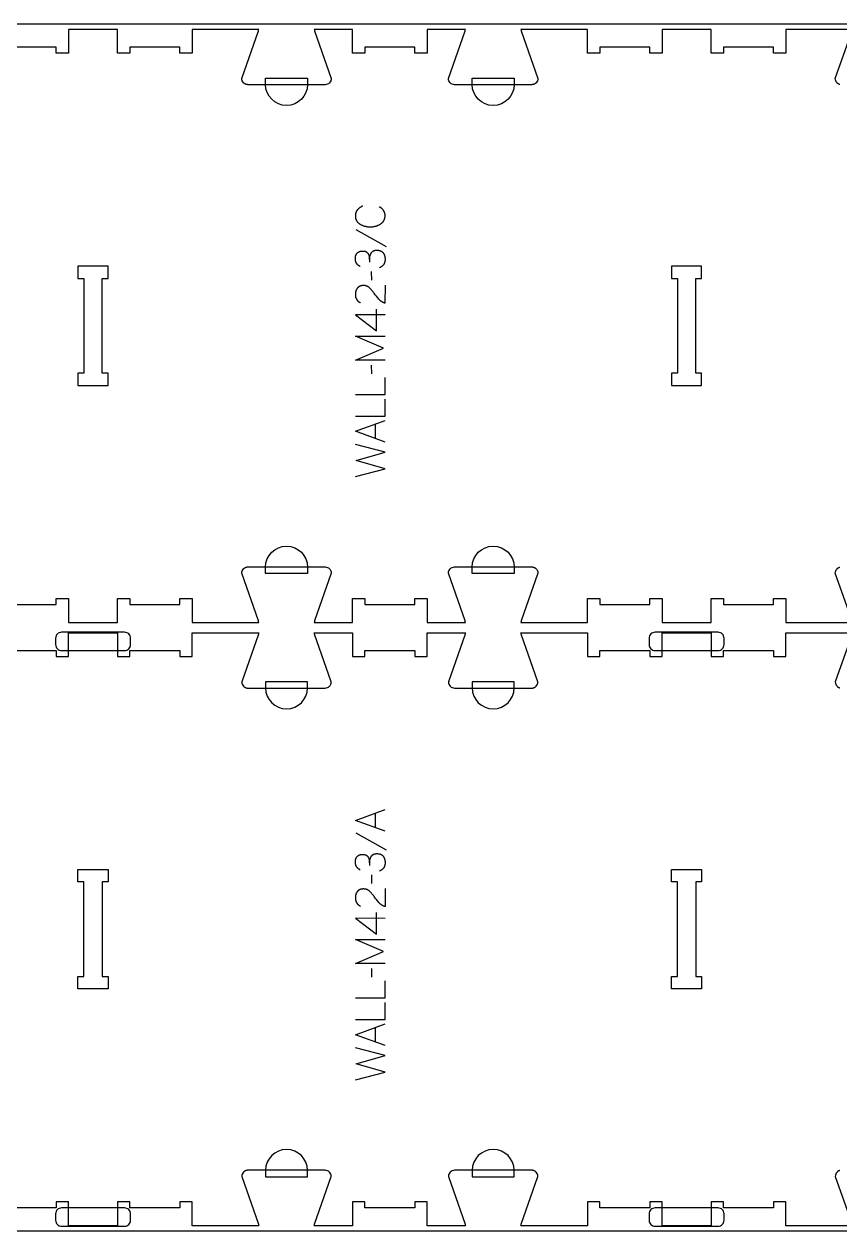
# Model space of a CAD drawing. Extents: x -13885 to -10701, y -27186 to -19593.
# Drawn here: x -12351 to -11526, y -21517 to -20297 of the extents above; entities that cross this region are included whole.
import ezdxf

# ---------------------------------------------------------------- set-up
doc = ezdxf.new("R2010")
doc.units = 0
for name, color, linetype in [('0_SHEET_SPRUCEPLY_2440X122', 1, 'CONTINUOUS'), ('1_ANYTOOL_1MMDEEP_LABELS_S', 2, 'CONTINUOUS'), ('3_ANYTOOL_CUTTHROUGH_INSID', 4, 'CONTINUOUS'), ('4_ANYTOOL_CUTTHROUGH_OUTSI', 5, 'CONTINUOUS'), ('5_ANYTOOL_HALF_MILL_9MM_IN', 3, 'CONTINUOUS')]:
    doc.layers.add(name, color=color, linetype=linetype)

msp = doc.modelspace()

# ---------------------------------------------------------------- linework, layer by layer
at = {"layer": '0_SHEET_SPRUCEPLY_2440X122'}
msp.add_lwpolyline([(-13513.1, -20296.7), (-13513.1, -21516.7), (-11073.1, -21516.7), (-11073.1, -20296.7)], close=True, dxfattribs=at)
at = {"layer": '1_ANYTOOL_1MMDEEP_LABELS_S'}
for points in [[(-12008.4, -20480.7), (-12008.8, -20480.8), (-12009.2, -20481), (-12009.6, -20481.2), (-12009.9, -20481.4), (-12010.3, -20481.6), (-12010.7, -20481.8), (-12011, -20482), (-12011.3, -20482.2), (-12011.7, -20482.5), (-12012, -20482.7), (-12012.3, -20483), (-12012.6, -20483.3), (-12012.9, -20483.5), (-12013.2, -20483.8), (-12013.5, -20484.1), (-12013.8, -20484.4), (-12013.9, -20484.6), (-12014, -20484.8), (-12014.1, -20484.9), (-12014.2, -20485.1), (-12014.4, -20485.2), (-12014.5, -20485.4), (-12014.6, -20485.6), (-12014.7, -20485.8), (-12014.8, -20485.9), (-12014.9, -20486.1), (-12015, -20486.3), (-12015, -20486.5), (-12015.1, -20486.7), (-12015.2, -20486.8), (-12015.3, -20487), (-12015.3, -20487.2), (-12015.4, -20487.4), (-12015.5, -20487.6), (-12015.5, -20487.8), (-12015.6, -20488), (-12015.6, -20488.2), (-12015.7, -20488.4), (-12015.7, -20488.6), (-12015.7, -20488.8), (-12015.8, -20489), (-12015.8, -20489.2), (-12015.8, -20489.4), (-12015.8, -20489.7), (-12015.9, -20489.9), (-12015.9, -20490.1), (-12015.9, -20490.3), (-12015.9, -20490.5), (-12015.9, -20490.9), (-12015.9, -20491.2), (-12015.8, -20491.6), (-12015.8, -20491.9), (-12015.8, -20492.2), (-12015.7, -20492.5), (-12015.6, -20492.8), (-12015.6, -20493.1), (-12015.5, -20493.4), (-12015.4, -20493.7), (-12015.3, -20494), (-12015.2, -20494.3), (-12015.1, -20494.6), (-12015, -20494.7), (-12015, -20494.9), (-12014.9, -20495), (-12014.8, -20495.1), (-12014.8, -20495.3), (-12014.7, -20495.4), (-12014.6, -20495.5), (-12014.5, -20495.6), (-12014.5, -20495.8), (-12014.4, -20495.9), (-12014.3, -20496), (-12014.2, -20496.1), (-12014.1, -20496.3), (-12014, -20496.4), (-12013.9, -20496.6), (-12013.7, -20496.9), (-12013.4, -20497.1), (-12013.2, -20497.3), (-12013, -20497.5), (-12012.8, -20497.7), (-12012.5, -20497.9), (-12012.3, -20498.1), (-12012, -20498.3), (-12011.7, -20498.5), (-12011.5, -20498.7), (-12011.2, -20498.9), (-12010.6, -20499.2), (-12010, -20499.5), (-12009.4, -20499.8), (-12008.8, -20500.1), (-12008.2, -20500.4), (-12007.5, -20500.6), (-12006.9, -20500.8), (-12006.3, -20501), (-12005.6, -20501.1), (-12005, -20501.3), (-12004.3, -20501.4), (-12003.6, -20501.5), (-12002.9, -20501.6), (-12002.3, -20501.6), (-12001.6, -20501.7), (-12000.9, -20501.7), (-12000.2, -20501.7), (-11999.5, -20501.6), (-11998.8, -20501.6), (-11998.1, -20501.5), (-11997.5, -20501.4), (-11996.8, -20501.3), (-11996.1, -20501.1), (-11995.8, -20501.1), (-11995.5, -20501), (-11995.2, -20500.9), (-11994.8, -20500.8), (-11994.5, -20500.7), (-11994.2, -20500.6), (-11993.9, -20500.5), (-11993.6, -20500.3), (-11993, -20500.1), (-11992.4, -20499.8), (-11991.8, -20499.5), (-11991.2, -20499.2), (-11990.6, -20498.8), (-11990.3, -20498.7), (-11990, -20498.5), (-11989.7, -20498.3), (-11989.5, -20498.1), (-11989.2, -20497.9), (-11989, -20497.7), (-11988.7, -20497.4), (-11988.5, -20497.2), (-11988.3, -20497), (-11988.1, -20496.8), (-11987.9, -20496.5), (-11987.8, -20496.4), (-11987.7, -20496.3), (-11987.6, -20496.2), (-11987.5, -20496), (-11987.4, -20495.9), (-11987.4, -20495.8), (-11987.3, -20495.7), (-11987.2, -20495.5), (-11987.1, -20495.4), (-11987, -20495.3), (-11987, -20495.1), (-11986.9, -20495), (-11986.8, -20494.7), (-11986.6, -20494.4), (-11986.5, -20494.1), (-11986.4, -20493.8), (-11986.3, -20493.5), (-11986.2, -20493.2), (-11986.2, -20492.9), (-11986.1, -20492.6), (-11986, -20492.3), (-11986, -20491.9), (-11985.9, -20491.6), (-11985.9, -20491.3), (-11985.9, -20490.9), (-11985.9, -20490.6), (-11985.9, -20490.2), (-11985.9, -20489.8), (-11985.9, -20489.4), (-11985.9, -20489.3), (-11985.9, -20489.1), (-11986, -20488.9), (-11986, -20488.7), (-11986, -20488.5), (-11986, -20488.4), (-11986.1, -20488.2), (-11986.1, -20488), (-11986.1, -20487.8), (-11986.2, -20487.7), (-11986.2, -20487.5), (-11986.3, -20487.4), (-11986.3, -20487.2), (-11986.4, -20487), (-11986.4, -20486.9), (-11986.5, -20486.7), (-11986.6, -20486.6), (-11986.6, -20486.4), (-11986.7, -20486.3), (-11986.8, -20486.1), (-11986.9, -20486), (-11986.9, -20485.8), (-11987, -20485.7), (-11987.1, -20485.5), (-11987.2, -20485.4), (-11987.3, -20485.2), (-11987.4, -20485.1), (-11987.5, -20485), (-11987.7, -20484.7), (-11987.9, -20484.4), (-11988.1, -20484.2), (-11988.4, -20483.9), (-11988.6, -20483.7), (-11988.9, -20483.5), (-11989.1, -20483.2), (-11989.4, -20483), (-11989.6, -20482.8), (-11989.9, -20482.6), (-11990.2, -20482.3), (-11990.5, -20482.1), (-11990.8, -20481.9), (-11991.1, -20481.7), (-11991.4, -20481.6), (-11991.7, -20481.4)], [(-12015.4, -20504.3), (-11984.6, -20521.5)], [(-12010.9, -20541.8), (-12011.2, -20541.7), (-12011.5, -20541.5), (-12011.8, -20541.3), (-12012.1, -20541.2), (-12012.4, -20541), (-12012.6, -20540.8), (-12012.9, -20540.6), (-12013, -20540.5), (-12013.1, -20540.4), (-12013.2, -20540.3), (-12013.3, -20540.2), (-12013.4, -20540.1), (-12013.5, -20540), (-12013.6, -20539.9), (-12013.8, -20539.8), (-12013.9, -20539.6), (-12013.9, -20539.5), (-12014, -20539.4), (-12014.1, -20539.3), (-12014.2, -20539.2), (-12014.3, -20539.1), (-12014.4, -20538.9), (-12014.5, -20538.8), (-12014.6, -20538.7), (-12014.6, -20538.6), (-12014.7, -20538.4), (-12014.8, -20538.3), (-12014.9, -20538.2), (-12014.9, -20538), (-12015, -20537.9), (-12015.1, -20537.8), (-12015.1, -20537.6), (-12015.2, -20537.5), (-12015.2, -20537.3), (-12015.3, -20537.2), (-12015.3, -20537.1), (-12015.4, -20536.9), (-12015.4, -20536.8), (-12015.5, -20536.6), (-12015.6, -20536.3), (-12015.6, -20536), (-12015.7, -20535.7), (-12015.8, -20535.4), (-12015.8, -20535), (-12015.8, -20534.7), (-12015.9, -20534.4), (-12015.9, -20534), (-12015.9, -20533.7), (-12015.9, -20533.4), (-12015.9, -20533.2), (-12015.9, -20533), (-12015.8, -20532.8), (-12015.8, -20532.6), (-12015.8, -20532.4), (-12015.8, -20532.2), (-12015.8, -20532), (-12015.7, -20531.9), (-12015.7, -20531.7), (-12015.7, -20531.5), (-12015.6, -20531.3), (-12015.6, -20531.1), (-12015.5, -20530.9), (-12015.5, -20530.8), (-12015.4, -20530.6), (-12015.3, -20530.4), (-12015.3, -20530.2), (-12015.2, -20530.1), (-12015.1, -20529.9), (-12015.1, -20529.8), (-12015, -20529.6), (-12014.9, -20529.4), (-12014.8, -20529.3), (-12014.7, -20529.1), (-12014.6, -20529), (-12014.5, -20528.8), (-12014.4, -20528.7), (-12014.3, -20528.6), (-12014.2, -20528.4), (-12014.1, -20528.3), (-12014, -20528.2), (-12013.9, -20528), (-12013.7, -20527.9), (-12013.6, -20527.8), (-12013.5, -20527.7), (-12013.4, -20527.5), (-12013.2, -20527.4), (-12013.1, -20527.3), (-12012.9, -20527.2), (-12012.8, -20527.1), (-12012.7, -20527), (-12012.5, -20526.9), (-12012.4, -20526.9), (-12012.2, -20526.8), (-12012, -20526.7), (-12011.9, -20526.6), (-12011.7, -20526.6), (-12011.5, -20526.5), (-12011.4, -20526.4), (-12011.2, -20526.4), (-12011, -20526.3), (-12010.8, -20526.3), (-12010.6, -20526.3), (-12010.5, -20526.2), (-12010.3, -20526.2), (-12010.1, -20526.2), (-12009.9, -20526.1), (-12009.7, -20526.1), (-12009.5, -20526.1), (-12009.3, -20526.1), (-12009.1, -20526.1), (-12008.8, -20526.1), (-12008.3, -20526.1), (-12008, -20526.1), (-12007.6, -20526.1), (-12007.3, -20526.1), (-12007, -20526.2), (-12006.9, -20526.2), (-12006.7, -20526.2), (-12006.6, -20526.3), (-12006.4, -20526.3), (-12006.3, -20526.3), (-12006.2, -20526.4), (-12006, -20526.4), (-12005.9, -20526.4), (-12005.8, -20526.5), (-12005.7, -20526.5), (-12005.5, -20526.6), (-12005.4, -20526.6), (-12005.3, -20526.7), (-12005.2, -20526.7), (-12005.1, -20526.8), (-12005, -20526.8), (-12004.9, -20526.9), (-12004.8, -20527), (-12004.7, -20527), (-12004.6, -20527.1), (-12004.5, -20527.2), (-12004.4, -20527.2), (-12004.2, -20527.4), (-12004, -20527.5), (-12003.9, -20527.7), (-12003.7, -20527.8), (-12003.6, -20527.9), (-12003.6, -20528), (-12003.5, -20528.1), (-12003.4, -20528.2), (-12003.3, -20528.3), (-12003.3, -20528.3), (-12003.2, -20528.4), (-12003.1, -20528.5), (-12003.1, -20528.6), (-12003, -20528.7), (-12003, -20528.8), (-12002.9, -20528.9), (-12002.8, -20529), (-12002.8, -20529.1), (-12002.7, -20529.2), (-12002.7, -20529.3), (-12002.6, -20529.4), (-12002.6, -20529.5), (-12002.5, -20529.6), (-12002.5, -20529.7), (-12002.5, -20529.8), (-12002.4, -20529.9), (-12002.3, -20530.1), (-12002.3, -20530.3), (-12002.2, -20530.5), (-12002.1, -20530.8), (-12002.1, -20531), (-12002, -20531.2), (-12002, -20531.4), (-12001.9, -20531.7), (-12001.9, -20531.9), (-12001.8, -20532.1), (-12001.8, -20532.4), (-12001.8, -20532.6), (-12001.7, -20532.8), (-12001.7, -20533.1), (-12001.7, -20533.3), (-12001.7, -20533.6), (-12001.7, -20533.8), (-12001.6, -20537.5)], [(-12001.6, -20534.7), (-12001.6, -20534.3), (-12001.6, -20533.9), (-12001.5, -20533.4), (-12001.5, -20533), (-12001.4, -20532.6), (-12001.3, -20532.2), (-12001.2, -20531.8), (-12001.1, -20531.4), (-12001, -20531), (-12000.9, -20530.6), (-12000.8, -20530.2), (-12000.6, -20529.8), (-12000.4, -20529.4), (-12000.3, -20529), (-12000.1, -20528.6), (-11999.9, -20528.3), (-11999.8, -20528.1), (-11999.7, -20527.9), (-11999.6, -20527.8), (-11999.6, -20527.7), (-11999.5, -20527.6), (-11999.5, -20527.6), (-11999.4, -20527.5), (-11999.4, -20527.4), (-11999.3, -20527.3), (-11999.2, -20527.3), (-11999.2, -20527.2), (-11999.1, -20527.1), (-11999, -20527), (-11999, -20527), (-11998.9, -20526.9), (-11998.8, -20526.8), (-11998.8, -20526.8), (-11998.7, -20526.7), (-11998.6, -20526.6), (-11998.5, -20526.6), (-11998.5, -20526.5), (-11998.4, -20526.5), (-11998.3, -20526.4), (-11998.2, -20526.3), (-11998.2, -20526.3), (-11998.1, -20526.2), (-11998, -20526.2), (-11997.9, -20526.1), (-11997.8, -20526.1), (-11997.7, -20526), (-11997.6, -20526), (-11997.6, -20526), (-11997.5, -20525.9), (-11997.4, -20525.9), (-11997.3, -20525.8), (-11997.2, -20525.8), (-11997, -20525.7), (-11996.8, -20525.7), (-11996.6, -20525.6), (-11996.4, -20525.5), (-11996.2, -20525.5), (-11996, -20525.4), (-11995.7, -20525.4), (-11995.5, -20525.4), (-11995.3, -20525.3), (-11995.1, -20525.3), (-11994.8, -20525.3), (-11994.6, -20525.3), (-11994.3, -20525.3), (-11994, -20525.3), (-11993.8, -20525.3), (-11993.5, -20525.3), (-11993.2, -20525.3), (-11993, -20525.4), (-11992.7, -20525.4), (-11992.5, -20525.4), (-11992.2, -20525.5), (-11992, -20525.5), (-11991.8, -20525.5), (-11991.5, -20525.6), (-11991.3, -20525.7), (-11991.1, -20525.7), (-11990.9, -20525.8), (-11990.7, -20525.8), (-11990.4, -20525.9), (-11990.2, -20526), (-11990.1, -20526.1), (-11989.9, -20526.2), (-11989.7, -20526.3), (-11989.5, -20526.4), (-11989.3, -20526.5), (-11989.2, -20526.6), (-11989, -20526.7), (-11988.8, -20526.8), (-11988.7, -20526.9), (-11988.5, -20527.1), (-11988.4, -20527.1), (-11988.4, -20527.2), (-11988.3, -20527.3), (-11988.2, -20527.3), (-11988.2, -20527.4), (-11988.1, -20527.5), (-11988, -20527.6), (-11988, -20527.6), (-11987.8, -20527.8), (-11987.7, -20527.9), (-11987.6, -20528.1), (-11987.5, -20528.3), (-11987.4, -20528.4), (-11987.3, -20528.6), (-11987.2, -20528.8), (-11987.1, -20529), (-11987, -20529.1), (-11986.9, -20529.3), (-11986.8, -20529.5), (-11986.7, -20529.7), (-11986.6, -20529.9), (-11986.6, -20530.1), (-11986.5, -20530.3), (-11986.4, -20530.5), (-11986.4, -20530.7), (-11986.3, -20530.9), (-11986.3, -20531.2), (-11986.2, -20531.4), (-11986.2, -20531.6), (-11986.1, -20531.8), (-11986.1, -20532.1), (-11986, -20532.3), (-11986, -20532.5), (-11985.9, -20533), (-11985.9, -20533.5), (-11985.9, -20534), (-11985.9, -20534.6), (-11985.9, -20534.9), (-11985.9, -20535.3), (-11985.9, -20535.7), (-11986, -20536), (-11986, -20536.4), (-11986, -20536.6), (-11986.1, -20536.7), (-11986.1, -20536.9), (-11986.1, -20537.1), (-11986.2, -20537.2), (-11986.2, -20537.4), (-11986.3, -20537.6), (-11986.3, -20537.7), (-11986.4, -20537.9), (-11986.4, -20538), (-11986.5, -20538.2), (-11986.5, -20538.3), (-11986.6, -20538.5), (-11986.7, -20538.6), (-11986.7, -20538.8), (-11986.8, -20538.9), (-11986.9, -20539.1), (-11987, -20539.2), (-11987, -20539.3), (-11987.1, -20539.5), (-11987.2, -20539.6), (-11987.3, -20539.7), (-11987.4, -20539.9), (-11987.5, -20540), (-11987.6, -20540.1), (-11987.7, -20540.3), (-11987.8, -20540.4), (-11987.9, -20540.5), (-11988, -20540.6), (-11988.1, -20540.7), (-11988.2, -20540.8), (-11988.3, -20541), (-11988.4, -20541.1), (-11988.6, -20541.2), (-11988.7, -20541.3), (-11988.8, -20541.4), (-11988.9, -20541.5), (-11989.1, -20541.6), (-11989.2, -20541.7), (-11989.4, -20541.8), (-11989.5, -20541.9), (-11989.6, -20542), (-11989.8, -20542.1), (-11989.9, -20542.2), (-11990.2, -20542.3), (-11990.6, -20542.5), (-11990.9, -20542.7), (-11991.2, -20542.8), (-11991.6, -20543)], [(-11999.8, -20546.8), (-11999.7, -20555.6)], [(-11985.9, -20560.5), (-11986, -20578.8), (-11986.4, -20578.7), (-11986.6, -20578.6), (-11986.9, -20578.5), (-11987.1, -20578.4), (-11987.3, -20578.3), (-11987.5, -20578.3), (-11987.7, -20578.2), (-11987.9, -20578.1), (-11988.1, -20578), (-11988.3, -20577.8), (-11988.6, -20577.7), (-11988.8, -20577.6), (-11989, -20577.5), (-11989.1, -20577.4), (-11989.3, -20577.3), (-11989.5, -20577.1), (-11989.7, -20577), (-11989.9, -20576.9), (-11990.1, -20576.7), (-11990.3, -20576.6), (-11990.4, -20576.4), (-11990.6, -20576.3), (-11990.8, -20576.1), (-11991, -20576), (-11991.1, -20575.8), (-11991.3, -20575.7), (-11991.5, -20575.5), (-11991.6, -20575.3), (-11991.8, -20575.1), (-11992.1, -20574.8), (-11993.3, -20573.3), (-11994.5, -20571.8), (-11995.7, -20570.3), (-11996.8, -20568.8), (-11997.4, -20568), (-11997.9, -20567.3), (-11998.5, -20566.6), (-11999.1, -20565.9), (-11999.7, -20565.2), (-12000.3, -20564.6), (-12000.9, -20564), (-12001.5, -20563.4), (-12001.7, -20563.2), (-12001.8, -20563.1), (-12002, -20562.9), (-12002.2, -20562.8), (-12002.3, -20562.7), (-12002.5, -20562.6), (-12002.7, -20562.4), (-12002.8, -20562.3), (-12003, -20562.2), (-12003.2, -20562.1), (-12003.4, -20562), (-12003.5, -20561.9), (-12003.7, -20561.8), (-12003.9, -20561.7), (-12004.1, -20561.7), (-12004.3, -20561.6), (-12004.5, -20561.5), (-12004.7, -20561.5), (-12004.9, -20561.4), (-12005.1, -20561.3), (-12005.3, -20561.3), (-12005.5, -20561.2), (-12005.7, -20561.2), (-12005.9, -20561.1), (-12006.1, -20561.1), (-12006.3, -20561.1), (-12006.5, -20561.1), (-12006.8, -20561), (-12007, -20561), (-12007.2, -20561), (-12007.4, -20561), (-12007.6, -20561), (-12007.9, -20561), (-12008.1, -20561), (-12008.4, -20561), (-12008.6, -20561), (-12008.9, -20561.1), (-12009.1, -20561.1), (-12009.3, -20561.1), (-12009.5, -20561.2), (-12009.8, -20561.2), (-12010, -20561.2), (-12010.2, -20561.3), (-12010.4, -20561.4), (-12010.6, -20561.4), (-12010.8, -20561.5), (-12011, -20561.6), (-12011.2, -20561.6), (-12011.4, -20561.7), (-12011.6, -20561.8), (-12011.7, -20561.9), (-12011.9, -20562), (-12012.1, -20562.1), (-12012.3, -20562.2), (-12012.4, -20562.3), (-12012.6, -20562.4), (-12012.8, -20562.5), (-12012.9, -20562.7), (-12013.1, -20562.8), (-12013.2, -20562.9), (-12013.4, -20563.1), (-12013.5, -20563.2), (-12013.6, -20563.4), (-12013.8, -20563.5), (-12013.9, -20563.7), (-12014, -20563.9), (-12014.1, -20564), (-12014.3, -20564.2), (-12014.4, -20564.4), (-12014.5, -20564.5), (-12014.6, -20564.7), (-12014.7, -20564.9), (-12014.8, -20565.1), (-12014.9, -20565.2), (-12015, -20565.4), (-12015.1, -20565.6), (-12015.1, -20565.8), (-12015.2, -20566), (-12015.3, -20566.2), (-12015.3, -20566.4), (-12015.4, -20566.6), (-12015.5, -20566.8), (-12015.5, -20567), (-12015.6, -20567.2), (-12015.6, -20567.4), (-12015.7, -20567.6), (-12015.7, -20567.9), (-12015.7, -20568.1), (-12015.8, -20568.3), (-12015.8, -20568.5), (-12015.8, -20568.7), (-12015.8, -20569), (-12015.9, -20569.2), (-12015.9, -20569.4), (-12015.9, -20569.9), (-12015.9, -20570.3), (-12015.9, -20570.6), (-12015.8, -20571), (-12015.8, -20571.3), (-12015.7, -20571.7), (-12015.7, -20572), (-12015.6, -20572.3), (-12015.6, -20572.7), (-12015.5, -20573), (-12015.4, -20573.1), (-12015.4, -20573.3), (-12015.3, -20573.4), (-12015.3, -20573.6), (-12015.2, -20573.7), (-12015.2, -20573.9), (-12015.1, -20574), (-12015, -20574.2), (-12015, -20574.3), (-12014.9, -20574.5), (-12014.8, -20574.6), (-12014.8, -20574.7), (-12014.7, -20574.9), (-12014.6, -20575), (-12014.5, -20575.1), (-12014.4, -20575.3), (-12014.3, -20575.4), (-12014.3, -20575.5), (-12014.2, -20575.6), (-12014.1, -20575.8), (-12014, -20575.9), (-12013.9, -20576), (-12013.8, -20576.1), (-12013.7, -20576.2), (-12013.6, -20576.4), (-12013.5, -20576.5), (-12013.4, -20576.6), (-12013.2, -20576.7), (-12013.1, -20576.8), (-12013, -20576.9), (-12012.9, -20577), (-12012.8, -20577.1), (-12012.5, -20577.3), (-12012.2, -20577.5), (-12012, -20577.7), (-12011.7, -20577.9), (-12011.4, -20578.1), (-12011.1, -20578.2), (-12010.8, -20578.4)], [(-11985.9, -20590.7), (-12015.9, -20590.7), (-11994.5, -20606.7)], [(-11994.5, -20606.7), (-11994.5, -20585)], [(-11985.9, -20636.3), (-12015.9, -20636.3), (-11987.5, -20624.3), (-12015.7, -20612.3), (-11985.9, -20612.3)], [(-11999.8, -20641.4), (-11999.7, -20650.2)], [(-12015.9, -20671.2), (-11985.9, -20671.2), (-11985.9, -20654.1)], [(-12015.9, -20693), (-11985.9, -20693), (-11985.9, -20675.9)], [(-11985.9, -20719.2), (-12015.9, -20708.3), (-11985.9, -20697.3)], [(-11995.4, -20715.8), (-11995.4, -20700.8)], [(-12015.9, -20753.9), (-11985.9, -20746.2), (-12015, -20737.8), (-11985.9, -20729.3), (-12015.9, -20721.8)], [(-11985.9, -21112.6), (-12015.9, -21101.7), (-11985.9, -21090.7)], [(-11995.4, -21109.1), (-11995.4, -21094.2)], [(-12015.4, -21114.3), (-11984.6, -21131.5)], [(-12010.9, -21151.9), (-12011.2, -21151.7), (-12011.5, -21151.5), (-12011.8, -21151.4), (-12012.1, -21151.2), (-12012.3, -21151), (-12012.6, -21150.8), (-12012.8, -21150.6), (-12013, -21150.5), (-12013.1, -21150.4), (-12013.2, -21150.3), (-12013.3, -21150.2), (-12013.4, -21150.1), (-12013.5, -21150), (-12013.6, -21149.9), (-12013.7, -21149.8), (-12013.8, -21149.7), (-12013.9, -21149.5), (-12014, -21149.4), (-12014.1, -21149.3), (-12014.2, -21149.2), (-12014.3, -21149.1), (-12014.4, -21149), (-12014.5, -21148.8), (-12014.5, -21148.7), (-12014.6, -21148.6), (-12014.7, -21148.4), (-12014.8, -21148.3), (-12014.8, -21148.2), (-12014.9, -21148.1), (-12015, -21147.9), (-12015, -21147.8), (-12015.1, -21147.6), (-12015.2, -21147.5), (-12015.2, -21147.4), (-12015.3, -21147.2), (-12015.3, -21147.1), (-12015.4, -21146.9), (-12015.4, -21146.8), (-12015.5, -21146.6), (-12015.5, -21146.3), (-12015.6, -21146), (-12015.7, -21145.7), (-12015.7, -21145.4), (-12015.8, -21145.1), (-12015.8, -21144.7), (-12015.8, -21144.4), (-12015.8, -21144), (-12015.9, -21143.7), (-12015.9, -21143.5), (-12015.8, -21143.3), (-12015.8, -21143.1), (-12015.8, -21142.9), (-12015.8, -21142.7), (-12015.8, -21142.5), (-12015.8, -21142.3), (-12015.7, -21142.1), (-12015.7, -21141.9), (-12015.7, -21141.7), (-12015.6, -21141.5), (-12015.6, -21141.3), (-12015.5, -21141.1), (-12015.5, -21141), (-12015.4, -21140.8), (-12015.4, -21140.6), (-12015.3, -21140.4), (-12015.3, -21140.3), (-12015.2, -21140.1), (-12015.1, -21139.9), (-12015, -21139.8), (-12015, -21139.6), (-12014.9, -21139.5), (-12014.8, -21139.3), (-12014.7, -21139.2), (-12014.6, -21139), (-12014.5, -21138.9), (-12014.4, -21138.7), (-12014.3, -21138.6), (-12014.2, -21138.4), (-12014.1, -21138.3), (-12014, -21138.2), (-12013.8, -21138), (-12013.7, -21137.9), (-12013.6, -21137.8), (-12013.5, -21137.7), (-12013.3, -21137.6), (-12013.2, -21137.5), (-12013.1, -21137.3), (-12012.9, -21137.2), (-12012.8, -21137.1), (-12012.6, -21137.1), (-12012.5, -21137), (-12012.3, -21136.9), (-12012.2, -21136.8), (-12012, -21136.7), (-12011.9, -21136.7), (-12011.7, -21136.6), (-12011.5, -21136.5), (-12011.3, -21136.5), (-12011.2, -21136.4), (-12011, -21136.4), (-12010.8, -21136.3), (-12010.6, -21136.3), (-12010.4, -21136.2), (-12010.2, -21136.2), (-12010.1, -21136.2), (-12009.9, -21136.2), (-12009.7, -21136.1), (-12009.5, -21136.1), (-12009.2, -21136.1), (-12009, -21136.1), (-12008.8, -21136.1), (-12008.3, -21136.1), (-12007.9, -21136.1), (-12007.6, -21136.1), (-12007.3, -21136.2), (-12007, -21136.2), (-12006.9, -21136.2), (-12006.7, -21136.3), (-12006.6, -21136.3), (-12006.4, -21136.3), (-12006.3, -21136.3), (-12006.2, -21136.4), (-12006, -21136.4), (-12005.9, -21136.5), (-12005.8, -21136.5), (-12005.6, -21136.5), (-12005.5, -21136.6), (-12005.4, -21136.6), (-12005.3, -21136.7), (-12005.2, -21136.7), (-12005.1, -21136.8), (-12005, -21136.9), (-12004.9, -21136.9), (-12004.8, -21137), (-12004.7, -21137), (-12004.6, -21137.1), (-12004.5, -21137.2), (-12004.4, -21137.3), (-12004.2, -21137.4), (-12004, -21137.5), (-12003.9, -21137.7), (-12003.7, -21137.9), (-12003.6, -21137.9), (-12003.5, -21138), (-12003.5, -21138.1), (-12003.4, -21138.2), (-12003.3, -21138.3), (-12003.3, -21138.4), (-12003.2, -21138.5), (-12003.1, -21138.5), (-12003.1, -21138.6), (-12003, -21138.7), (-12002.9, -21138.8), (-12002.9, -21138.9), (-12002.8, -21139), (-12002.8, -21139.1), (-12002.7, -21139.2), (-12002.7, -21139.3), (-12002.6, -21139.4), (-12002.6, -21139.5), (-12002.5, -21139.6), (-12002.5, -21139.7), (-12002.4, -21139.8), (-12002.4, -21139.9), (-12002.3, -21140.1), (-12002.2, -21140.3), (-12002.2, -21140.6), (-12002.1, -21140.8), (-12002, -21141), (-12002, -21141.2), (-12001.9, -21141.4), (-12001.9, -21141.7), (-12001.8, -21141.9), (-12001.8, -21142.1), (-12001.8, -21142.4), (-12001.7, -21142.6), (-12001.7, -21142.9), (-12001.7, -21143.1), (-12001.7, -21143.3), (-12001.7, -21143.6), (-12001.7, -21143.8), (-12001.6, -21147.5)], [(-12001.6, -21144.8), (-12001.6, -21144.3), (-12001.6, -21143.9), (-12001.5, -21143.5), (-12001.5, -21143), (-12001.4, -21142.6), (-12001.3, -21142.2), (-12001.2, -21141.8), (-12001.1, -21141.4), (-12001, -21141), (-12000.9, -21140.6), (-12000.7, -21140.2), (-12000.6, -21139.8), (-12000.4, -21139.4), (-12000.3, -21139), (-12000.1, -21138.7), (-11999.9, -21138.3), (-11999.8, -21138.1), (-11999.7, -21137.9), (-11999.6, -21137.8), (-11999.6, -21137.8), (-11999.5, -21137.7), (-11999.5, -21137.6), (-11999.4, -21137.5), (-11999.3, -21137.4), (-11999.3, -21137.4), (-11999.2, -21137.3), (-11999.2, -21137.2), (-11999.1, -21137.1), (-11999, -21137.1), (-11999, -21137), (-11998.9, -21136.9), (-11998.8, -21136.8), (-11998.7, -21136.8), (-11998.7, -21136.7), (-11998.6, -21136.7), (-11998.5, -21136.6), (-11998.4, -21136.5), (-11998.4, -21136.5), (-11998.3, -21136.4), (-11998.2, -21136.4), (-11998.1, -21136.3), (-11998, -21136.3), (-11998, -21136.2), (-11997.9, -21136.2), (-11997.8, -21136.1), (-11997.7, -21136.1), (-11997.6, -21136), (-11997.5, -21136), (-11997.4, -21135.9), (-11997.3, -21135.9), (-11997.3, -21135.8), (-11997.2, -21135.8), (-11997, -21135.7), (-11996.8, -21135.7), (-11996.6, -21135.6), (-11996.4, -21135.6), (-11996.2, -21135.5), (-11995.9, -21135.5), (-11995.7, -21135.4), (-11995.5, -21135.4), (-11995.3, -21135.4), (-11995, -21135.3), (-11994.8, -21135.3), (-11994.5, -21135.3), (-11994.3, -21135.3), (-11994, -21135.3), (-11993.7, -21135.3), (-11993.5, -21135.3), (-11993.2, -21135.4), (-11993, -21135.4), (-11992.7, -21135.4), (-11992.4, -21135.4), (-11992.2, -21135.5), (-11992, -21135.5), (-11991.7, -21135.6), (-11991.5, -21135.6), (-11991.3, -21135.7), (-11991.1, -21135.7), (-11990.8, -21135.8), (-11990.6, -21135.9), (-11990.4, -21135.9), (-11990.2, -21136), (-11990, -21136.1), (-11989.8, -21136.2), (-11989.7, -21136.3), (-11989.5, -21136.4), (-11989.3, -21136.5), (-11989.1, -21136.6), (-11989, -21136.7), (-11988.8, -21136.8), (-11988.7, -21137), (-11988.5, -21137.1), (-11988.4, -21137.2), (-11988.4, -21137.2), (-11988.3, -21137.3), (-11988.2, -21137.4), (-11988.1, -21137.4), (-11988.1, -21137.5), (-11988, -21137.6), (-11987.9, -21137.7), (-11987.8, -21137.8), (-11987.7, -21138), (-11987.6, -21138.1), (-11987.5, -21138.3), (-11987.4, -21138.5), (-11987.3, -21138.6), (-11987.2, -21138.8), (-11987.1, -21139), (-11987, -21139.2), (-11986.9, -21139.3), (-11986.8, -21139.5), (-11986.7, -21139.7), (-11986.6, -21139.9), (-11986.5, -21140.1), (-11986.5, -21140.3), (-11986.4, -21140.5), (-11986.3, -21140.7), (-11986.3, -21141), (-11986.2, -21141.2), (-11986.2, -21141.4), (-11986.1, -21141.6), (-11986.1, -21141.8), (-11986, -21142.1), (-11986, -21142.3), (-11986, -21142.5), (-11985.9, -21143), (-11985.9, -21143.5), (-11985.9, -21144.1), (-11985.9, -21144.6), (-11985.9, -21145), (-11985.9, -21145.3), (-11985.9, -21145.7), (-11985.9, -21146.1), (-11986, -21146.4), (-11986, -21146.6), (-11986.1, -21146.8), (-11986.1, -21146.9), (-11986.1, -21147.1), (-11986.2, -21147.3), (-11986.2, -21147.4), (-11986.3, -21147.6), (-11986.3, -21147.7), (-11986.4, -21147.9), (-11986.4, -21148.1), (-11986.5, -21148.2), (-11986.5, -21148.4), (-11986.6, -21148.5), (-11986.7, -21148.7), (-11986.7, -21148.8), (-11986.8, -21148.9), (-11986.9, -21149.1), (-11986.9, -21149.2), (-11987, -21149.4), (-11987.1, -21149.5), (-11987.2, -21149.6), (-11987.3, -21149.8), (-11987.4, -21149.9), (-11987.5, -21150), (-11987.6, -21150.1), (-11987.7, -21150.3), (-11987.8, -21150.4), (-11987.9, -21150.5), (-11988, -21150.6), (-11988.1, -21150.8), (-11988.2, -21150.9), (-11988.3, -21151), (-11988.4, -21151.1), (-11988.5, -21151.2), (-11988.7, -21151.3), (-11988.8, -21151.4), (-11988.9, -21151.5), (-11989.1, -21151.6), (-11989.2, -21151.7), (-11989.3, -21151.8), (-11989.5, -21151.9), (-11989.6, -21152), (-11989.8, -21152.1), (-11989.9, -21152.2), (-11990.2, -21152.4), (-11990.5, -21152.5), (-11990.9, -21152.7), (-11991.2, -21152.8), (-11991.6, -21153)], [(-11999.7, -21156.8), (-11999.7, -21165.6)], [(-11985.9, -21170.6), (-11985.9, -21188.9), (-11986.4, -21188.7), (-11986.6, -21188.6), (-11986.8, -21188.5), (-11987.1, -21188.5), (-11987.3, -21188.4), (-11987.5, -21188.3), (-11987.7, -21188.2), (-11987.9, -21188.1), (-11988.1, -21188), (-11988.3, -21187.9), (-11988.5, -21187.8), (-11988.7, -21187.6), (-11988.9, -21187.5), (-11989.1, -21187.4), (-11989.3, -21187.3), (-11989.5, -21187.2), (-11989.7, -21187), (-11989.9, -21186.9), (-11990.1, -21186.7), (-11990.2, -21186.6), (-11990.4, -21186.5), (-11990.6, -21186.3), (-11990.8, -21186.2), (-11991, -21186), (-11991.1, -21185.8), (-11991.3, -21185.7), (-11991.5, -21185.5), (-11991.6, -21185.3), (-11991.8, -21185.2), (-11992.1, -21184.8), (-11993.3, -21183.3), (-11994.5, -21181.8), (-11995.7, -21180.3), (-11996.8, -21178.8), (-11997.3, -21178), (-11997.9, -21177.3), (-11998.5, -21176.6), (-11999.1, -21175.9), (-11999.7, -21175.2), (-12000.3, -21174.6), (-12000.9, -21174), (-12001.5, -21173.4), (-12001.7, -21173.2), (-12001.8, -21173.1), (-12002, -21173), (-12002.1, -21172.8), (-12002.3, -21172.7), (-12002.5, -21172.6), (-12002.6, -21172.5), (-12002.8, -21172.3), (-12003, -21172.2), (-12003.2, -21172.1), (-12003.3, -21172), (-12003.5, -21171.9), (-12003.7, -21171.9), (-12003.9, -21171.8), (-12004.1, -21171.7), (-12004.3, -21171.6), (-12004.5, -21171.5), (-12004.7, -21171.5), (-12004.9, -21171.4), (-12005.1, -21171.4), (-12005.3, -21171.3), (-12005.5, -21171.3), (-12005.7, -21171.2), (-12005.9, -21171.2), (-12006.1, -21171.1), (-12006.3, -21171.1), (-12006.5, -21171.1), (-12006.7, -21171.1), (-12007, -21171), (-12007.2, -21171), (-12007.4, -21171), (-12007.6, -21171), (-12007.9, -21171), (-12008.1, -21171), (-12008.4, -21171), (-12008.6, -21171.1), (-12008.8, -21171.1), (-12009.1, -21171.1), (-12009.3, -21171.1), (-12009.5, -21171.2), (-12009.7, -21171.2), (-12010, -21171.3), (-12010.2, -21171.3), (-12010.4, -21171.4), (-12010.6, -21171.4), (-12010.8, -21171.5), (-12011, -21171.6), (-12011.2, -21171.7), (-12011.4, -21171.7), (-12011.5, -21171.8), (-12011.7, -21171.9), (-12011.9, -21172), (-12012.1, -21172.1), (-12012.3, -21172.2), (-12012.4, -21172.3), (-12012.6, -21172.4), (-12012.7, -21172.6), (-12012.9, -21172.7), (-12013, -21172.8), (-12013.2, -21173), (-12013.3, -21173.1), (-12013.5, -21173.2), (-12013.6, -21173.4), (-12013.8, -21173.6), (-12013.9, -21173.7), (-12014, -21173.9), (-12014.1, -21174), (-12014.2, -21174.2), (-12014.4, -21174.4), (-12014.5, -21174.5), (-12014.6, -21174.7), (-12014.7, -21174.9), (-12014.8, -21175.1), (-12014.9, -21175.3), (-12014.9, -21175.4), (-12015, -21175.6), (-12015.1, -21175.8), (-12015.2, -21176), (-12015.3, -21176.2), (-12015.3, -21176.4), (-12015.4, -21176.6), (-12015.5, -21176.8), (-12015.5, -21177), (-12015.6, -21177.2), (-12015.6, -21177.4), (-12015.6, -21177.7), (-12015.7, -21177.9), (-12015.7, -21178.1), (-12015.8, -21178.3), (-12015.8, -21178.5), (-12015.8, -21178.8), (-12015.8, -21179), (-12015.8, -21179.2), (-12015.8, -21179.5), (-12015.9, -21179.9), (-12015.8, -21180.3), (-12015.8, -21180.7), (-12015.8, -21181), (-12015.8, -21181.4), (-12015.7, -21181.7), (-12015.7, -21182), (-12015.6, -21182.4), (-12015.5, -21182.7), (-12015.4, -21183), (-12015.4, -21183.2), (-12015.4, -21183.3), (-12015.3, -21183.5), (-12015.2, -21183.6), (-12015.2, -21183.8), (-12015.1, -21183.9), (-12015.1, -21184), (-12015, -21184.2), (-12014.9, -21184.3), (-12014.9, -21184.5), (-12014.8, -21184.6), (-12014.7, -21184.7), (-12014.7, -21184.9), (-12014.6, -21185), (-12014.5, -21185.1), (-12014.4, -21185.3), (-12014.3, -21185.4), (-12014.2, -21185.5), (-12014.1, -21185.7), (-12014.1, -21185.8), (-12014, -21185.9), (-12013.9, -21186), (-12013.8, -21186.1), (-12013.7, -21186.3), (-12013.6, -21186.4), (-12013.4, -21186.5), (-12013.3, -21186.6), (-12013.2, -21186.7), (-12013.1, -21186.8), (-12013, -21186.9), (-12012.9, -21187), (-12012.7, -21187.1), (-12012.5, -21187.3), (-12012.2, -21187.5), (-12011.9, -21187.7), (-12011.7, -21187.9), (-12011.4, -21188.1), (-12011.1, -21188.3), (-12010.8, -21188.4)], [(-11985.9, -21200.8), (-12015.9, -21200.7), (-11994.5, -21216.8)], [(-11994.5, -21216.8), (-11994.5, -21195)], [(-11985.9, -21246.3), (-12015.9, -21246.3), (-11987.5, -21234.3), (-12015.7, -21222.3), (-11985.9, -21222.3)], [(-11999.7, -21251.5), (-11999.7, -21260.3)], [(-12015.9, -21281.2), (-11985.9, -21281.2), (-11985.9, -21264.1)], [(-12015.9, -21303), (-11985.9, -21303), (-11985.9, -21285.9)], [(-11985.9, -21329.3), (-12015.9, -21318.4), (-11985.9, -21307.3)], [(-11995.4, -21325.8), (-11995.4, -21310.9)], [(-12015.9, -21364), (-11985.9, -21356.3), (-12015, -21347.8), (-11985.9, -21339.3), (-12015.9, -21331.8)]]:
    msp.add_lwpolyline(points, dxfattribs=at)
at = {"layer": '3_ANYTOOL_CUTTHROUGH_INSID', "color": 4}
for points in [[(-12296, -20662), (-12265.8, -20662), (-12265.8, -20649.5), (-12271.8, -20649.5), (-12271.8, -20554), (-12265.8, -20554), (-12265.8, -20541.5), (-12296.3, -20541.5), (-12296.3, -20554), (-12290.3, -20554), (-12290.3, -20649.5), (-12296.3, -20649.5), (-12296.3, -20662)], [(-11696, -20662), (-11665.8, -20662), (-11665.8, -20649.5), (-11671.8, -20649.5), (-11671.8, -20554), (-11665.8, -20554), (-11665.8, -20541.5), (-11696.3, -20541.5), (-11696.3, -20554), (-11690.3, -20554), (-11690.3, -20649.5), (-11696.3, -20649.5), (-11696.3, -20662)], [(-12296, -21151.5), (-12265.8, -21151.5), (-12265.8, -21164), (-12271.8, -21164), (-12271.8, -21259.5), (-12265.8, -21259.5), (-12265.8, -21272), (-12296.3, -21272), (-12296.3, -21259.5), (-12290.3, -21259.5), (-12290.3, -21164), (-12296.3, -21164), (-12296.3, -21151.5)], [(-11696, -21151.5), (-11665.8, -21151.5), (-11665.8, -21164), (-11671.8, -21164), (-11671.8, -21259.5), (-11665.8, -21259.5), (-11665.8, -21272), (-11696.3, -21272), (-11696.3, -21259.5), (-11690.3, -21259.5), (-11690.3, -21164), (-11696.3, -21164), (-11696.3, -21151.5)]]:
    msp.add_lwpolyline(points, close=True, dxfattribs=at)
at = {"layer": '4_ANYTOOL_CUTTHROUGH_OUTSI', "color": 5}
for points in [[(-11513.6, -20302), (-11531, -20302), (-11580.8, -20302), (-11580.8, -20326), (-11593.3, -20326), (-11593.3, -20320), (-11643.8, -20320), (-11643.8, -20326), (-11656.3, -20326), (-11656.3, -20302), (-11705.8, -20302), (-11705.8, -20326), (-11718.3, -20326), (-11718.3, -20320), (-11768.8, -20320), (-11768.8, -20326), (-11781.3, -20326), (-11781.3, -20302), (-11831, -20302), (-11848.5, -20302), (-11848.5, -20302, 0.061485), (-11848.2, -20303.4), (-11831.3, -20351.6), (-11831.3, -20351.7), (-11831.3, -20351.7), (-11831.3, -20351.7, -0.198912), (-11833.2, -20356.1), (-11833.3, -20356.2), (-11833.4, -20356.3), (-11833.5, -20356.4), (-11833.6, -20356.5), (-11833.7, -20356.6), (-11833.8, -20356.7), (-11834, -20356.8), (-11834.1, -20356.9), (-11834.2, -20357), (-11834.4, -20357.1), (-11834.5, -20357.1), (-11834.6, -20357.2), (-11834.8, -20357.3), (-11834.9, -20357.4), (-11835, -20357.4), (-11835.2, -20357.5), (-11835.3, -20357.5), (-11835.5, -20357.6), (-11835.6, -20357.7), (-11835.8, -20357.7), (-11835.9, -20357.7), (-11836.1, -20357.8), (-11836.2, -20357.8), (-11836.4, -20357.8), (-11836.5, -20357.9), (-11836.7, -20357.9), (-11836.8, -20357.9), (-11837, -20357.9), (-11837.1, -20357.9), (-11837.3, -20358), (-11837.4, -20358), (-11837.6, -20358), (-11915.6, -20358, -0.414214), (-11921.8, -20351.7), (-11921.8, -20351.7), (-11921.8, -20351.6), (-11904.9, -20303.4), (-11904.9, -20303.4, 0.061485), (-11904.7, -20302), (-11943.3, -20302), (-11943.3, -20326), (-11955.8, -20326), (-11955.8, -20320), (-12006.3, -20320), (-12006.3, -20326), (-12018.8, -20326), (-12018.8, -20302), (-12057.4, -20302), (-12057.4, -20302, 0.061485), (-12057.1, -20303.4), (-12040.2, -20351.6), (-12040.2, -20351.7), (-12040.2, -20351.7), (-12040.2, -20351.7, -0.414214), (-12046.5, -20358), (-12124.5, -20358), (-12124.6, -20358), (-12124.8, -20358), (-12124.9, -20357.9), (-12125.1, -20357.9), (-12125.2, -20357.9), (-12125.4, -20357.9), (-12125.5, -20357.9), (-12125.7, -20357.8), (-12125.8, -20357.8), (-12126, -20357.8), (-12126.1, -20357.7), (-12126.3, -20357.7), (-12126.4, -20357.7), (-12126.6, -20357.6), (-12126.7, -20357.5), (-12126.9, -20357.5), (-12127, -20357.4), (-12127.2, -20357.4), (-12127.3, -20357.3), (-12127.4, -20357.2), (-12127.6, -20357.1), (-12127.7, -20357.1), (-12127.8, -20357), (-12128, -20356.9), (-12128.1, -20356.8), (-12128.2, -20356.7), (-12128.3, -20356.6), (-12128.5, -20356.5), (-12128.6, -20356.4), (-12128.7, -20356.3), (-12128.8, -20356.2), (-12128.9, -20356.1, -0.198912), (-12130.7, -20351.7), (-12130.7, -20351.7), (-12130.7, -20351.6), (-12113.8, -20303.4), (-12113.8, -20303.4, 0.061485), (-12113.6, -20302), (-12131, -20302), (-12180.8, -20302), (-12180.8, -20326), (-12193.3, -20326), (-12193.3, -20320), (-12243.8, -20320), (-12243.8, -20326), (-12256.3, -20326), (-12256.3, -20302), (-12305.8, -20302), (-12305.8, -20326), (-12318.3, -20326), (-12318.3, -20320), (-12368.8, -20320)], [(-11526, -20357.8), (-11526.1, -20357.7), (-11526.3, -20357.7), (-11526.4, -20357.7), (-11526.6, -20357.6), (-11526.7, -20357.5), (-11526.9, -20357.5), (-11527, -20357.4), (-11527.2, -20357.4), (-11527.3, -20357.3), (-11527.4, -20357.2), (-11527.6, -20357.1), (-11527.7, -20357.1), (-11527.8, -20357), (-11528, -20356.9), (-11528.1, -20356.8), (-11528.2, -20356.7), (-11528.3, -20356.6), (-11528.5, -20356.5), (-11528.6, -20356.4), (-11528.7, -20356.3), (-11528.8, -20356.2), (-11528.9, -20356.1, -0.198912), (-11530.7, -20351.7), (-11530.7, -20351.7), (-11530.7, -20351.6), (-11513.8, -20303.4)], [(-12368.8, -20883.5), (-12318.3, -20883.5), (-12318.3, -20877.5), (-12305.8, -20877.5), (-12305.8, -20901.5), (-12256.3, -20901.5), (-12256.3, -20877.5), (-12243.8, -20877.5), (-12243.8, -20883.5), (-12193.3, -20883.5), (-12193.3, -20877.5), (-12180.8, -20877.5), (-12180.8, -20901.5), (-12113.6, -20901.5), (-12113.6, -20901.5, 0.061485), (-12113.8, -20900.1), (-12130.7, -20851.8), (-12130.7, -20851.8), (-12130.7, -20851.7), (-12130.7, -20851.7, -0.198912), (-12128.9, -20847.3), (-12128.8, -20847.2), (-12128.7, -20847.1), (-12128.6, -20847), (-12128.5, -20846.9), (-12128.3, -20846.8), (-12128.2, -20846.7), (-12128.1, -20846.6), (-12128, -20846.5), (-12127.8, -20846.4), (-12127.7, -20846.4), (-12127.6, -20846.3), (-12127.4, -20846.2), (-12127.3, -20846.1), (-12127.2, -20846.1), (-12127, -20846), (-12126.9, -20845.9), (-12126.7, -20845.9), (-12126.6, -20845.8), (-12126.4, -20845.8), (-12126.3, -20845.7), (-12126.1, -20845.7), (-12126, -20845.6), (-12125.8, -20845.6), (-12125.7, -20845.6), (-12125.5, -20845.6), (-12125.4, -20845.5), (-12125.2, -20845.5), (-12125.1, -20845.5), (-12124.9, -20845.5), (-12124.8, -20845.5), (-12124.6, -20845.5), (-12124.5, -20845.5), (-12046.5, -20845.5, -0.414214), (-12040.2, -20851.7), (-12040.2, -20851.8), (-12040.2, -20851.8), (-12057.1, -20900.1), (-12057.1, -20900.1, 0.061485), (-12057.4, -20901.5), (-12018.8, -20901.5), (-12018.8, -20877.5), (-12006.3, -20877.5), (-12006.3, -20883.5), (-11955.8, -20883.5), (-11955.8, -20877.5), (-11943.3, -20877.5), (-11943.3, -20901.5), (-11904.7, -20901.5), (-11904.7, -20901.5, 0.061485), (-11904.9, -20900.1), (-11921.8, -20851.8), (-11921.8, -20851.8), (-11921.8, -20851.7), (-11921.8, -20851.7, -0.414214), (-11915.6, -20845.5), (-11837.6, -20845.5), (-11837.4, -20845.5), (-11837.3, -20845.5), (-11837.1, -20845.5), (-11837, -20845.5), (-11836.8, -20845.5), (-11836.7, -20845.5), (-11836.5, -20845.6), (-11836.4, -20845.6), (-11836.2, -20845.6), (-11836.1, -20845.6), (-11835.9, -20845.7), (-11835.8, -20845.7), (-11835.6, -20845.8), (-11835.5, -20845.8), (-11835.3, -20845.9), (-11835.2, -20845.9), (-11835, -20846), (-11834.9, -20846.1), (-11834.8, -20846.1), (-11834.6, -20846.2), (-11834.5, -20846.3), (-11834.4, -20846.4), (-11834.2, -20846.4), (-11834.1, -20846.5), (-11834, -20846.6), (-11833.8, -20846.7), (-11833.7, -20846.8), (-11833.6, -20846.9), (-11833.5, -20847), (-11833.4, -20847.1), (-11833.3, -20847.2), (-11833.2, -20847.3, -0.198912), (-11831.3, -20851.7), (-11831.3, -20851.8), (-11831.3, -20851.8), (-11848.2, -20900.1), (-11848.2, -20900.1, 0.061485), (-11848.5, -20901.5), (-11781.3, -20901.5), (-11781.3, -20877.5), (-11768.8, -20877.5), (-11768.8, -20883.5), (-11718.3, -20883.5), (-11718.3, -20877.5), (-11705.8, -20877.5), (-11705.8, -20901.5), (-11656.3, -20901.5), (-11656.3, -20877.5), (-11643.8, -20877.5), (-11643.8, -20883.5), (-11593.3, -20883.5), (-11593.3, -20877.5), (-11580.8, -20877.5), (-11580.8, -20901.5), (-11513.6, -20901.5)], [(-11513.8, -20900.1), (-11530.7, -20851.8), (-11530.7, -20851.8), (-11530.7, -20851.7), (-11530.7, -20851.7, -0.198912), (-11528.9, -20847.3), (-11528.8, -20847.2), (-11528.7, -20847.1), (-11528.6, -20847), (-11528.5, -20846.9), (-11528.3, -20846.8), (-11528.2, -20846.7), (-11528.1, -20846.6), (-11528, -20846.5), (-11527.8, -20846.4), (-11527.7, -20846.4), (-11527.6, -20846.3), (-11527.4, -20846.2), (-11527.3, -20846.1), (-11527.2, -20846.1), (-11527, -20846), (-11526.9, -20845.9), (-11526.7, -20845.9), (-11526.6, -20845.8), (-11526.4, -20845.8), (-11526.3, -20845.7), (-11526.1, -20845.7), (-11526, -20845.6)], [(-12368.8, -20930), (-12318.3, -20930), (-12318.3, -20936), (-12305.8, -20936), (-12305.8, -20912), (-12256.3, -20912), (-12256.3, -20936), (-12243.8, -20936), (-12243.8, -20930), (-12193.3, -20930), (-12193.3, -20936), (-12180.8, -20936), (-12180.8, -20912), (-12113.6, -20912), (-12113.6, -20912, -0.061485), (-12113.8, -20913.4), (-12130.7, -20961.6), (-12130.7, -20961.7), (-12130.7, -20961.7), (-12130.7, -20961.7, 0.198912), (-12128.9, -20966.1), (-12128.8, -20966.2), (-12128.7, -20966.3), (-12128.6, -20966.4), (-12128.5, -20966.5), (-12128.3, -20966.6), (-12128.2, -20966.7), (-12128.1, -20966.8), (-12128, -20966.9), (-12127.8, -20967), (-12127.7, -20967.1), (-12127.6, -20967.1), (-12127.4, -20967.2), (-12127.3, -20967.3), (-12127.2, -20967.4), (-12127, -20967.4), (-12126.9, -20967.5), (-12126.7, -20967.5), (-12126.6, -20967.6), (-12126.4, -20967.7), (-12126.3, -20967.7), (-12126.1, -20967.7), (-12126, -20967.8), (-12125.8, -20967.8), (-12125.7, -20967.8), (-12125.5, -20967.9), (-12125.4, -20967.9), (-12125.2, -20967.9), (-12125.1, -20967.9), (-12124.9, -20967.9), (-12124.8, -20968), (-12124.6, -20968), (-12124.5, -20968), (-12046.5, -20968, 0.414214), (-12040.2, -20961.7), (-12040.2, -20961.7), (-12040.2, -20961.6), (-12057.1, -20913.4), (-12057.1, -20913.4, -0.061485), (-12057.4, -20912), (-12018.8, -20912), (-12018.8, -20936), (-12006.3, -20936), (-12006.3, -20930), (-11955.8, -20930), (-11955.8, -20936), (-11943.3, -20936), (-11943.3, -20912), (-11904.7, -20912), (-11904.7, -20912, -0.061485), (-11904.9, -20913.4), (-11921.8, -20961.6), (-11921.8, -20961.7), (-11921.8, -20961.7), (-11921.8, -20961.7, 0.414214), (-11915.6, -20968), (-11837.6, -20968), (-11837.4, -20968), (-11837.3, -20968), (-11837.1, -20967.9), (-11837, -20967.9), (-11836.8, -20967.9), (-11836.7, -20967.9), (-11836.5, -20967.9), (-11836.4, -20967.8), (-11836.2, -20967.8), (-11836.1, -20967.8), (-11835.9, -20967.7), (-11835.8, -20967.7), (-11835.6, -20967.7), (-11835.5, -20967.6), (-11835.3, -20967.5), (-11835.2, -20967.5), (-11835, -20967.4), (-11834.9, -20967.4), (-11834.8, -20967.3), (-11834.6, -20967.2), (-11834.5, -20967.1), (-11834.4, -20967.1), (-11834.2, -20967), (-11834.1, -20966.9), (-11834, -20966.8), (-11833.8, -20966.7), (-11833.7, -20966.6), (-11833.6, -20966.5), (-11833.5, -20966.4), (-11833.4, -20966.3), (-11833.3, -20966.2), (-11833.2, -20966.1, 0.198912), (-11831.3, -20961.7), (-11831.3, -20961.7), (-11831.3, -20961.6), (-11848.2, -20913.4), (-11848.2, -20913.4, -0.061485), (-11848.5, -20912), (-11781.3, -20912), (-11781.3, -20936), (-11768.8, -20936), (-11768.8, -20930), (-11718.3, -20930), (-11718.3, -20936), (-11705.8, -20936), (-11705.8, -20912), (-11656.3, -20912), (-11656.3, -20936), (-11643.8, -20936), (-11643.8, -20930), (-11593.3, -20930), (-11593.3, -20936), (-11580.8, -20936), (-11580.8, -20912), (-11513.6, -20912)], [(-11513.8, -20913.4), (-11530.7, -20961.6), (-11530.7, -20961.7), (-11530.7, -20961.7), (-11530.7, -20961.7, 0.198912), (-11528.9, -20966.1), (-11528.8, -20966.2), (-11528.7, -20966.3), (-11528.6, -20966.4), (-11528.5, -20966.5), (-11528.3, -20966.6), (-11528.2, -20966.7), (-11528.1, -20966.8), (-11528, -20966.9), (-11527.8, -20967), (-11527.7, -20967.1), (-11527.6, -20967.1), (-11527.4, -20967.2), (-11527.3, -20967.3), (-11527.2, -20967.4), (-11527, -20967.4), (-11526.9, -20967.5), (-11526.7, -20967.5), (-11526.6, -20967.6), (-11526.4, -20967.7), (-11526.3, -20967.7), (-11526.1, -20967.7), (-11526, -20967.8)], [(-11513.6, -21511.5), (-11531, -21511.5), (-11580.8, -21511.5), (-11580.8, -21487.5), (-11593.3, -21487.5), (-11593.3, -21493.5), (-11643.8, -21493.5), (-11643.8, -21487.5), (-11656.3, -21487.5), (-11656.3, -21511.5), (-11705.8, -21511.5), (-11705.8, -21487.5), (-11718.3, -21487.5), (-11718.3, -21493.5), (-11768.8, -21493.5), (-11768.8, -21487.5), (-11781.3, -21487.5), (-11781.3, -21511.5), (-11848.5, -21511.5), (-11848.5, -21511.5, -0.061485), (-11848.2, -21510.1), (-11831.3, -21461.8), (-11831.3, -21461.8), (-11831.3, -21461.7), (-11831.3, -21461.7, 0.198912), (-11833.2, -21457.3), (-11833.3, -21457.2), (-11833.4, -21457.1), (-11833.5, -21457), (-11833.6, -21456.9), (-11833.7, -21456.8), (-11833.8, -21456.7), (-11834, -21456.6), (-11834.1, -21456.5), (-11834.2, -21456.4), (-11834.4, -21456.4), (-11834.5, -21456.3), (-11834.6, -21456.2), (-11834.8, -21456.1), (-11834.9, -21456.1), (-11835, -21456), (-11835.2, -21455.9), (-11835.3, -21455.9), (-11835.5, -21455.8), (-11835.6, -21455.8), (-11835.8, -21455.7), (-11835.9, -21455.7), (-11836.1, -21455.6), (-11836.2, -21455.6), (-11836.4, -21455.6), (-11836.5, -21455.6), (-11836.7, -21455.5), (-11836.8, -21455.5), (-11837, -21455.5), (-11837.1, -21455.5), (-11837.3, -21455.5), (-11837.4, -21455.5), (-11837.6, -21455.5), (-11915.6, -21455.5, 0.414214), (-11921.8, -21461.7), (-11921.8, -21461.8), (-11921.8, -21461.8), (-11904.9, -21510.1), (-11904.9, -21510.1, -0.061485), (-11904.7, -21511.5), (-11943.3, -21511.5), (-11943.3, -21487.5), (-11955.8, -21487.5), (-11955.8, -21493.5), (-12006.3, -21493.5), (-12006.3, -21487.5), (-12018.8, -21487.5), (-12018.8, -21511.5), (-12057.4, -21511.5), (-12057.4, -21511.5, -0.061485), (-12057.1, -21510.1), (-12040.2, -21461.8), (-12040.2, -21461.8), (-12040.2, -21461.7), (-12040.2, -21461.7, 0.414214), (-12046.5, -21455.5), (-12124.5, -21455.5), (-12124.6, -21455.5), (-12124.8, -21455.5), (-12124.9, -21455.5), (-12125.1, -21455.5), (-12125.2, -21455.5), (-12125.4, -21455.5), (-12125.5, -21455.6), (-12125.7, -21455.6), (-12125.8, -21455.6), (-12126, -21455.6), (-12126.1, -21455.7), (-12126.3, -21455.7), (-12126.4, -21455.8), (-12126.6, -21455.8), (-12126.7, -21455.9), (-12126.9, -21455.9), (-12127, -21456), (-12127.2, -21456.1), (-12127.3, -21456.1), (-12127.4, -21456.2), (-12127.6, -21456.3), (-12127.7, -21456.4), (-12127.8, -21456.4), (-12128, -21456.5), (-12128.1, -21456.6), (-12128.2, -21456.7), (-12128.3, -21456.8), (-12128.5, -21456.9), (-12128.6, -21457), (-12128.7, -21457.1), (-12128.8, -21457.2), (-12128.9, -21457.3, 0.198912), (-12130.7, -21461.7), (-12130.7, -21461.8), (-12113.8, -21510.1), (-12113.8, -21510.1, -0.061485), (-12113.6, -21511.5), (-12131, -21511.5), (-12180.8, -21511.5), (-12180.8, -21487.5), (-12193.3, -21487.5), (-12193.3, -21493.5), (-12243.8, -21493.5), (-12243.8, -21487.5), (-12256.3, -21487.5), (-12256.3, -21511.5), (-12305.8, -21511.5), (-12305.8, -21487.5), (-12318.3, -21487.5), (-12318.3, -21493.5), (-12368.8, -21493.5)], [(-11526, -21455.6), (-11526.1, -21455.7), (-11526.3, -21455.7), (-11526.4, -21455.8), (-11526.6, -21455.8), (-11526.7, -21455.9), (-11526.9, -21455.9), (-11527, -21456), (-11527.2, -21456.1), (-11527.3, -21456.1), (-11527.4, -21456.2), (-11527.6, -21456.3), (-11527.7, -21456.4), (-11527.8, -21456.4), (-11528, -21456.5), (-11528.1, -21456.6), (-11528.2, -21456.7), (-11528.3, -21456.8), (-11528.5, -21456.9), (-11528.6, -21457), (-11528.7, -21457.1), (-11528.8, -21457.2), (-11528.9, -21457.3, 0.198912), (-11530.7, -21461.7), (-11530.7, -21461.8), (-11530.7, -21461.8), (-11513.8, -21510.1)]]:
    msp.add_lwpolyline(points, format="xyb", dxfattribs=at)
at = {"layer": '5_ANYTOOL_HALF_MILL_9MM_IN', "color": 3}
for points in [[(-12064.2, -20357.7, -1), (-12106.7, -20357.7), (-12106.7, -20357.5), (-12106.7, -20351.5), (-12064.2, -20351.5), (-12064.2, -20357.5), (-12064.2, -20357.7)], [(-11855.3, -20357.7, -1), (-11897.8, -20357.7), (-11897.8, -20357.5), (-11897.8, -20351.5), (-11855.3, -20351.5), (-11855.3, -20357.5), (-11855.3, -20357.7)], [(-12106.7, -20845.7, -1), (-12064.2, -20845.7), (-12064.2, -20846), (-12064.2, -20852), (-12106.7, -20852), (-12106.7, -20846), (-12106.7, -20845.7)], [(-11897.8, -20845.7, -1), (-11855.3, -20845.7), (-11855.3, -20846), (-11855.3, -20852), (-11897.8, -20852), (-11897.8, -20846), (-11897.8, -20845.7)], [(-12312.9, -20911.5, 0.414214), (-12318.9, -20917.5), (-12318.9, -20924, 0.414214), (-12312.9, -20930), (-12249.2, -20930, 0.414214), (-12243.2, -20924), (-12243.2, -20917.5, 0.414214), (-12249.2, -20911.5)], [(-11712.9, -20911.5, 0.414214), (-11718.9, -20917.5), (-11718.9, -20924, 0.414214), (-11712.9, -20930), (-11649.2, -20930, 0.414214), (-11643.2, -20924), (-11643.2, -20917.5, 0.414214), (-11649.2, -20911.5)], [(-12106.7, -20967.7, 1), (-12064.2, -20967.7), (-12064.2, -20967.5), (-12064.2, -20961.5), (-12106.7, -20961.5), (-12106.7, -20967.5), (-12106.7, -20967.7)], [(-11897.8, -20967.7, 1), (-11855.3, -20967.7), (-11855.3, -20967.5), (-11855.3, -20961.5), (-11897.8, -20961.5), (-11897.8, -20967.5), (-11897.8, -20967.7)], [(-12064.2, -21455.7, 1), (-12106.7, -21455.7), (-12106.7, -21456), (-12106.7, -21462), (-12064.2, -21462), (-12064.2, -21456), (-12064.2, -21455.7)], [(-11855.3, -21455.7, 1), (-11897.8, -21455.7), (-11897.8, -21456), (-11897.8, -21462), (-11855.3, -21462), (-11855.3, -21456), (-11855.3, -21455.7)], [(-12312.9, -21493.5, 0.414214), (-12318.9, -21499.5), (-12318.9, -21506, 0.414214), (-12312.9, -21512), (-12249.2, -21512, 0.414214), (-12243.2, -21506), (-12243.2, -21499.5, 0.414214), (-12249.2, -21493.5)], [(-11712.9, -21493.5, 0.414214), (-11718.9, -21499.5), (-11718.9, -21506, 0.414214), (-11712.9, -21512), (-11649.2, -21512, 0.414214), (-11643.2, -21506), (-11643.2, -21499.5, 0.414214), (-11649.2, -21493.5)]]:
    msp.add_lwpolyline(points, format="xyb", close=True, dxfattribs=at)

doc.saveas('drawing.dxf')
